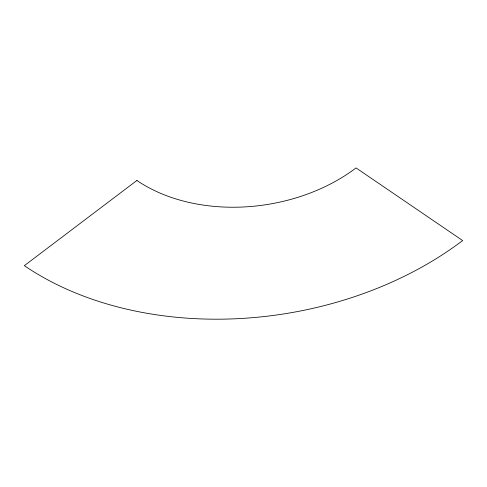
<?xml version="1.0" encoding="UTF-8"?>
<svg xmlns="http://www.w3.org/2000/svg" width="487" height="487" viewBox="0 0 487 487"><rect width="100%" height="100%" fill="white"/><g stroke="black" fill="none" stroke-linecap="round" stroke-linejoin="round"><path stroke-width="0.73" d="M136.908 180.47L24.35 265.665A311.899 221.317 -8.9 0 0 462.65 240.566L356.058 167.924A155.95 110.659 -8.9 0 1 136.908 180.47"/></g></svg>
